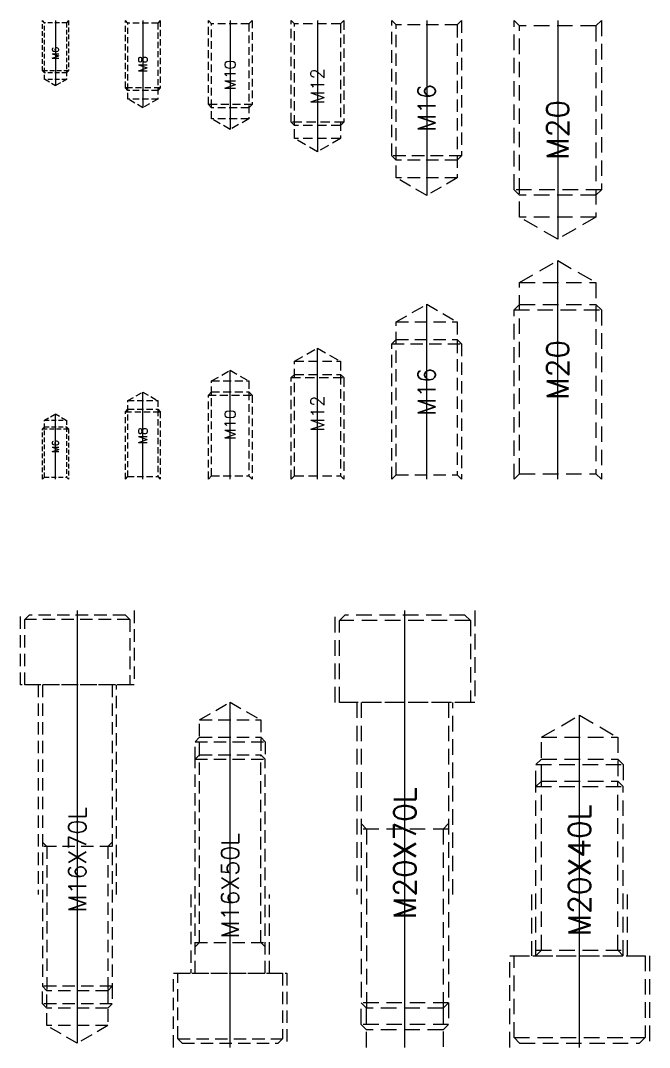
# Model space of a CAD drawing. Header units: millimetres. Extents: x -190 to 12889, y -227 to 3957.
# Drawn here: x 5451.1 to 5595.1, y -227 to 8.1 of the extents above; entities that cross this region are included whole.
import ezdxf
from ezdxf.enums import TextEntityAlignment as Align

# ---------------------------------------------------------------- set-up
doc = ezdxf.new("R2010")
doc.units = ezdxf.units.MM
doc.header["$LTSCALE"] = 0.7
doc.linetypes.add('CENTER', pattern=[50.8, 31.75, -6.35, 6.35, -6.35])
doc.linetypes.add('HIDDEN', pattern=[9.525, 6.35, -3.175])
doc.layers.get('0').update_dxf_attribs({"color": 255})
doc.layers.add('screw', color=33, linetype='Continuous', lineweight=13)
doc.styles.add('TXT', font='txt.shx', dxfattribs={"bigfont": 'gbcbig.shx'})

# ---------------------------------------------------------------- blocks, each defined once
blk = doc.blocks.new('ML16')
at = {"layer": 'screw', "color": 8, "linetype": 'HIDDEN', "ltscale": 0.64}
for p, q in [((-13, -17), (-13, 0)), ((13, 0), (13, -17)), ((-12, -2), (-11, -1)), ((-12, -17), (-12, -2)), ((12, -2), (-12, -2)), ((11, -1), (-11, -1)), ((11, -1), (12, -2)), ((12, -2), (12, -17)), ((13, -17), (-13, -17)), ((12, -17), (-12, -17)), ((-9, -17), (-9, -65)), ((-8, -17), (-8, -86)), ((8, -17), (8, -86)), ((9, -65), (9, -17)), ((8, -54), (-8, -54)), ((-7, -87), (-8, -86)), ((8, -86), (7, -87)), ((7, -87), (-7, -87)), ((-7, -95), (-7, -87)), ((7, -87), (7, -95)), ((0, -99.04), (-7, -95)), ((7, -95), (-7, -95)), ((7, -95), (0, -99.04))]:
    blk.add_line(p, q, dxfattribs=at)
at = {"layer": 'screw', "color": 1, "linetype": 'CENTER', "ltscale": 10.16}
blk.add_line((0, 0), (0, -99.04), dxfattribs=at)
at = {"layer": 'screw', "color": 92, "linetype": 'HIDDEN', "ltscale": 0.64}
for p, q in [((-7, -54), (-8, -53)), ((-7, -54), (-7, -87)), ((8, -53), (7, -54)), ((7, -54), (7, -87)), ((-8, -90), (-8, -86)), ((8, -86), (-8, -86)), ((8, -86), (8, -90)), ((-7, -91), (-8, -90)), ((8, -90), (-8, -90)), ((7, -91), (-7, -91)), ((8, -90), (7, -91))]:
    blk.add_line(p, q, dxfattribs=at)
at = {"layer": 'screw', "color": 6, "linetype": 'HIDDEN', "ltscale": 0.64, "style": 'TXT'}
blk.add_text('M16X70L', height=4, rotation=90, dxfattribs=at).set_placement((0, -57.02), align=Align.MIDDLE)
blk = doc.blocks.new('MLD16')
at = {"layer": 'screw', "color": 8, "linetype": 'HIDDEN', "ltscale": 0.64}
for p, q in [((-7, 74), (0, 78.04)), ((0, 78.04), (7, 74)), ((-7, 66), (-7, 74)), ((-7, 74), (7, 74)), ((7, 74), (7, 66)), ((-8, 65), (-7, 66)), ((-7, 66), (7, 66)), ((7, 66), (8, 65)), ((-8, 16), (-8, 65)), ((8, 16), (8, 65)), ((-9, 34), (-9, 16)), ((9, 16), (9, 34)), ((-8, 23), (8, 23)), ((-13, -1), (-13, 16)), ((-13, 16), (13, 16)), ((-12, 1), (-12, 16)), ((-12, 16), (12, 16)), ((12, 16), (12, 1)), ((13, 16), (13, -1)), ((-11, 0), (-12, 1)), ((-12, 1), (12, 1)), ((-11, 0), (11, 0)), ((12, 1), (11, 0))]:
    blk.add_line(p, q, dxfattribs=at)
at = {"layer": 'screw', "color": 1, "linetype": 'CENTER', "ltscale": 10.16}
blk.add_line((0, -1), (0, 78.04), dxfattribs=at)
at = {"layer": 'screw', "color": 92, "linetype": 'HIDDEN', "ltscale": 0.64}
for p, q in [((-8, 69), (-7, 70)), ((-8, 65), (-8, 69)), ((-8, 69), (8, 69)), ((-7, 70), (7, 70)), ((7, 70), (8, 69)), ((8, 69), (8, 65)), ((-7, 23), (-7, 66)), ((7, 23), (7, 66)), ((-8, 65), (8, 65)), ((-8, 22), (-7, 23)), ((7, 23), (8, 22))]:
    blk.add_line(p, q, dxfattribs=at)
at = {"layer": 'screw', "color": 6, "linetype": 'HIDDEN', "ltscale": 0.64, "style": 'TXT'}
blk.add_text('M16X50L', height=4, rotation=90, dxfattribs=at).set_placement((0, 36.02), align=Align.MIDDLE)
blk = doc.blocks.new('ML20')
at = {"layer": 'screw', "color": 8, "linetype": 'HIDDEN', "ltscale": 0.8}
for p, q in [((-16, -21), (-16, 0)), ((16, 0), (16, -21)), ((-15, -2.25), (-13.75, -1)), ((-15, -21), (-15, -2.25)), ((15, -2.25), (-15, -2.25)), ((13.75, -1), (-13.75, -1)), ((13.75, -1), (15, -2.25)), ((15, -2.25), (15, -21)), ((16, -21), (-16, -21)), ((15, -21), (-15, -21)), ((-11, -21), (-11, -65)), ((-10, -21), (-10, -89.75)), ((10, -21), (10, -89.75)), ((11, -65), (11, -21)), ((10, -50), (-10, -50)), ((-8.75, -91), (-10, -89.75)), ((8.75, -91), (-8.75, -91)), ((-8.75, -100), (-8.75, -91)), ((10, -89.75), (8.75, -91)), ((8.75, -91), (8.75, -100))]:
    blk.add_line(p, q, dxfattribs=at)
at = {"layer": 'screw', "color": 1, "linetype": 'CENTER', "ltscale": 10.16}
blk.add_line((0, -100), (0, 0), dxfattribs=at)
at = {"layer": 'screw', "color": 92, "linetype": 'HIDDEN', "ltscale": 0.8}
for p, q in [((-8.75, -50), (-10, -48.75)), ((10, -48.75), (8.75, -50)), ((-8.75, -50), (-8.75, -91)), ((8.75, -50), (8.75, -91)), ((-10, -94.75), (-10, -89.75)), ((10, -89.75), (-10, -89.75)), ((10, -89.75), (10, -94.75)), ((-8.75, -96), (-10, -94.75)), ((10, -94.75), (-10, -94.75)), ((8.75, -96), (-8.75, -96)), ((10, -94.75), (8.75, -96))]:
    blk.add_line(p, q, dxfattribs=at)
at = {"layer": 'screw', "color": 6, "linetype": 'HIDDEN', "ltscale": 0.8, "style": 'TXT'}
blk.add_text('M20X70L', height=5, rotation=90, dxfattribs=at).set_placement((0, -55.53), align=Align.MIDDLE)
blk = doc.blocks.new('MLD20')
at = {"layer": 'screw', "color": 8, "linetype": 'HIDDEN', "ltscale": 0.8}
for p, q in [((-8.75, 71), (0, 76.05)), ((0, 76.05), (8.75, 71)), ((-8.75, 61), (-8.75, 71)), ((-8.75, 71), (8.75, 71)), ((8.75, 71), (8.75, 61)), ((-10, 59.75), (-8.75, 61)), ((-10, 21), (-10, 59.75)), ((-8.75, 61), (8.75, 61)), ((8.75, 61), (10, 59.75)), ((10, 21), (10, 59.75)), ((-11, 35), (-11, 21)), ((11, 21), (11, 35)), ((-10, 22.25), (10, 22.25)), ((-16, 0), (-16, 21)), ((-16, 21), (16, 21)), ((-15, 2.25), (-15, 21)), ((-15, 21), (15, 21)), ((15, 21), (15, 2.25)), ((16, 21), (16, 0)), ((-13.75, 1), (-15, 2.25)), ((-15, 2.25), (15, 2.25)), ((-13.75, 1), (13.75, 1)), ((15, 2.25), (13.75, 1))]:
    blk.add_line(p, q, dxfattribs=at)
at = {"layer": 'screw', "color": 1, "linetype": 'CENTER', "ltscale": 12.7}
blk.add_line((0, 0), (0, 76.05), dxfattribs=at)
at = {"layer": 'screw', "color": 92, "linetype": 'HIDDEN', "ltscale": 0.8}
for p, q in [((-10, 64.75), (-8.75, 66)), ((-8.75, 66), (8.75, 66)), ((8.75, 66), (10, 64.75)), ((-10, 59.75), (-10, 64.75)), ((-10, 64.75), (10, 64.75)), ((10, 64.75), (10, 59.75)), ((-10, 59.75), (10, 59.75)), ((-8.75, 22.25), (-8.75, 61)), ((8.75, 22.25), (8.75, 61)), ((-10, 21), (-8.75, 22.25)), ((8.75, 22.25), (10, 21))]:
    blk.add_line(p, q, dxfattribs=at)
at = {"layer": 'screw', "color": 6, "linetype": 'HIDDEN', "ltscale": 0.8, "style": 'TXT'}
blk.add_text('M20X40L', height=5, rotation=90, dxfattribs=at).set_placement((0, 40.53), align=Align.MIDDLE)
blk = doc.blocks.new('MA6')
at = {"layer": 'screw', "color": 92, "linetype": 'HIDDEN', "ltscale": 0.24}
for p, q in [((-3, -11.5), (-3, 0)), ((3, 0), (3, -11.5)), ((-2.5, -12), (-3, -11.5)), ((3, -11.5), (-3, -11.5)), ((3, -11.5), (2.5, -12)), ((2.5, -12), (-2.5, -12))]:
    blk.add_line(p, q, dxfattribs=at)
at = {"layer": 'screw', "color": 8, "linetype": 'HIDDEN', "ltscale": 0.24}
for p, q in [((-2.5, -0.5), (-3, 0)), ((3, 0), (2.5, -0.5)), ((2.5, -0.5), (-2.5, -0.5)), ((-2.5, -13.5), (-2.5, -0.5)), ((2.5, -0.5), (2.5, -13.5)), ((0, -14.94), (-2.5, -13.5)), ((2.5, -13.5), (-2.5, -13.5)), ((2.5, -13.5), (0, -14.94))]:
    blk.add_line(p, q, dxfattribs=at)
at = {"layer": 'screw', "color": 1, "linetype": 'CENTER', "ltscale": 3.81}
blk.add_line((0, 0), (0, -14.94), dxfattribs=at)
at = {"layer": 'screw', "color": 6, "linetype": 'HIDDEN', "ltscale": 0.24, "style": 'TXT'}
blk.add_text('M6', height=1.5, rotation=90, dxfattribs=at).set_placement((0, -7.47), align=Align.MIDDLE)
blk = doc.blocks.new('MA8')
at = {"layer": 'screw', "color": 92, "linetype": 'HIDDEN', "ltscale": 0.32}
for p, q in [((-4, -15.4), (-4, 0)), ((4, 0), (4, -15.4)), ((-3.4, -16), (-4, -15.4)), ((4, -15.4), (-4, -15.4)), ((3.4, -16), (-3.4, -16)), ((4, -15.4), (3.4, -16))]:
    blk.add_line(p, q, dxfattribs=at)
at = {"layer": 'screw', "color": 8, "linetype": 'HIDDEN', "ltscale": 0.32}
for p, q in [((-3.4, -0.6), (-4, 0)), ((4, 0), (3.4, -0.6)), ((3.4, -0.6), (-3.4, -0.6)), ((-3.4, -18), (-3.4, -0.6)), ((3.4, -0.6), (3.4, -18)), ((0, -19.96), (-3.4, -18)), ((3.4, -18), (-3.4, -18)), ((3.4, -18), (0, -19.96))]:
    blk.add_line(p, q, dxfattribs=at)
at = {"layer": 'screw', "color": 1, "linetype": 'CENTER', "ltscale": 5.08}
blk.add_line((0, 0), (0, -19.96), dxfattribs=at)
at = {"layer": 'screw', "color": 6, "linetype": 'HIDDEN', "ltscale": 0.32, "style": 'TXT'}
blk.add_text('M8', height=2, rotation=90, dxfattribs=at).set_placement((0, -9.98), align=Align.MIDDLE)
blk = doc.blocks.new('MA10')
at = {"layer": 'screw', "color": 92, "linetype": 'HIDDEN', "ltscale": 0.4}
for p, q in [((-5, -19.25), (-5, 0)), ((5, 0), (5, -19.25)), ((-4.25, -20), (-5, -19.25)), ((5, -19.25), (-5, -19.25)), ((4.25, -20), (-4.25, -20)), ((5, -19.25), (4.25, -20))]:
    blk.add_line(p, q, dxfattribs=at)
at = {"layer": 'screw', "color": 8, "linetype": 'HIDDEN', "ltscale": 0.4}
for p, q in [((-4.25, -0.75), (-5, 0)), ((5, 0), (4.25, -0.75)), ((4.25, -0.75), (-4.25, -0.75)), ((-4.25, -22.5), (-4.25, -0.75)), ((4.25, -0.75), (4.25, -22.5)), ((0, -24.95), (-4.25, -22.5)), ((4.25, -22.5), (-4.25, -22.5)), ((4.25, -22.5), (0, -24.95))]:
    blk.add_line(p, q, dxfattribs=at)
at = {"layer": 'screw', "color": 1, "linetype": 'CENTER', "ltscale": 6.35}
blk.add_line((0, 0), (0, -24.95), dxfattribs=at)
at = {"layer": 'screw', "color": 6, "linetype": 'HIDDEN', "ltscale": 0.4, "style": 'TXT'}
blk.add_text('M10', height=2.5, rotation=90, dxfattribs=at).set_placement((0, -12.48), align=Align.MIDDLE)
blk = doc.blocks.new('MA12')
at = {"layer": 'screw', "color": 92, "linetype": 'HIDDEN', "ltscale": 0.48}
for p, q in [((-6, -23.25), (-6, 0)), ((6, 0), (6, -23.25)), ((-5.25, -24), (-6, -23.25)), ((6, -23.25), (-6, -23.25)), ((6, -23.25), (5.25, -24)), ((5.25, -24), (-5.25, -24))]:
    blk.add_line(p, q, dxfattribs=at)
at = {"layer": 'screw', "color": 8, "linetype": 'HIDDEN', "ltscale": 0.48}
for p, q in [((-5.25, -0.75), (-6, 0)), ((6, 0), (5.25, -0.75)), ((5.25, -0.75), (-5.25, -0.75)), ((-5.25, -27), (-5.25, -0.75)), ((5.25, -0.75), (5.25, -27)), ((0, -30.03), (-5.25, -27)), ((5.25, -27), (-5.25, -27)), ((5.25, -27), (0, -30.03))]:
    blk.add_line(p, q, dxfattribs=at)
at = {"layer": 'screw', "color": 1, "linetype": 'CENTER', "ltscale": 7.62}
blk.add_line((0, 0), (0, -30.03), dxfattribs=at)
at = {"layer": 'screw', "color": 6, "linetype": 'HIDDEN', "ltscale": 0.48, "style": 'TXT'}
blk.add_text('M12', height=3, rotation=90, dxfattribs=at).set_placement((0, -15.02), align=Align.MIDDLE)
blk = doc.blocks.new('MA16')
at = {"layer": 'screw', "color": 92, "linetype": 'HIDDEN', "ltscale": 0.64}
for p, q in [((-8, -31), (-8, 0)), ((8, 0), (8, -31)), ((-7, -32), (-8, -31)), ((8, -31), (-8, -31)), ((7, -32), (-7, -32)), ((8, -31), (7, -32))]:
    blk.add_line(p, q, dxfattribs=at)
at = {"layer": 'screw', "color": 8, "linetype": 'HIDDEN', "ltscale": 0.64}
for p, q in [((-7, -1), (-8, 0)), ((8, 0), (7, -1)), ((7, -1), (-7, -1)), ((-7, -36), (-7, -1)), ((7, -1), (7, -36)), ((0, -40.04), (-7, -36)), ((7, -36), (-7, -36)), ((7, -36), (0, -40.04))]:
    blk.add_line(p, q, dxfattribs=at)
at = {"layer": 'screw', "color": 1, "linetype": 'CENTER', "ltscale": 10.16}
blk.add_line((0, 0), (0, -40.04), dxfattribs=at)
at = {"layer": 'screw', "color": 6, "linetype": 'HIDDEN', "ltscale": 0.64, "style": 'TXT'}
blk.add_text('M16', height=4, rotation=90, dxfattribs=at).set_placement((0, -20.02), align=Align.MIDDLE)
blk = doc.blocks.new('MA20')
at = {"layer": 'screw', "color": 92, "linetype": 'HIDDEN', "ltscale": 0.8}
for p, q in [((-10, -38.75), (-10, 0)), ((10, 0), (10, -38.75)), ((-8.75, -40), (-10, -38.75)), ((10, -38.75), (-10, -38.75)), ((10, -38.75), (8.75, -40)), ((8.75, -40), (-8.75, -40))]:
    blk.add_line(p, q, dxfattribs=at)
at = {"layer": 'screw', "color": 8, "linetype": 'HIDDEN', "ltscale": 0.8}
for p, q in [((-8.75, -1.25), (-10, 0)), ((10, 0), (8.75, -1.25)), ((8.75, -1.25), (-8.75, -1.25)), ((-8.75, -45), (-8.75, -1.25)), ((8.75, -1.25), (8.75, -45)), ((0, -50.05), (-8.75, -45)), ((8.75, -45), (-8.75, -45)), ((8.75, -45), (0, -50.05))]:
    blk.add_line(p, q, dxfattribs=at)
at = {"layer": 'screw', "color": 1, "linetype": 'CENTER', "ltscale": 12.7}
blk.add_line((0, 0), (0, -50.05), dxfattribs=at)
at = {"layer": 'screw', "color": 6, "linetype": 'HIDDEN', "ltscale": 0.8, "style": 'TXT'}
blk.add_text('M20', height=5, rotation=90, dxfattribs=at).set_placement((0, -25.03), align=Align.MIDDLE)
blk = doc.blocks.new('MAD20')
at = {"layer": 'screw', "color": 8, "linetype": 'HIDDEN', "ltscale": 0.8}
for p, q in [((-8.75, 45), (0, 50.05)), ((0, 50.05), (8.75, 45)), ((-8.75, 1.25), (-8.75, 45)), ((-8.75, 45), (8.75, 45)), ((8.75, 45), (8.75, 1.25)), ((-10, 0), (-8.75, 1.25)), ((-8.75, 1.25), (8.75, 1.25)), ((8.75, 1.25), (10, 0))]:
    blk.add_line(p, q, dxfattribs=at)
at = {"layer": 'screw', "color": 1, "linetype": 'CENTER', "ltscale": 12.7}
blk.add_line((0, 0), (0, 50.05), dxfattribs=at)
at = {"layer": 'screw', "color": 92, "linetype": 'HIDDEN', "ltscale": 0.8}
for p, q in [((-10, 38.75), (-8.75, 40)), ((-8.75, 40), (8.75, 40)), ((8.75, 40), (10, 38.75)), ((-10, 0), (-10, 38.75)), ((-10, 38.75), (10, 38.75)), ((10, 38.75), (10, 0))]:
    blk.add_line(p, q, dxfattribs=at)
at = {"layer": 'screw', "color": 6, "linetype": 'HIDDEN', "ltscale": 0.8, "style": 'TXT'}
blk.add_text('M20', height=5, rotation=90, dxfattribs=at).set_placement((0, 25.03), align=Align.MIDDLE)
blk = doc.blocks.new('MAD16')
at = {"layer": 'screw', "color": 8, "linetype": 'HIDDEN', "ltscale": 0.64}
for p, q in [((-7, 36), (0, 40.04)), ((0, 40.04), (7, 36)), ((-7, 1), (-7, 36)), ((-7, 36), (7, 36)), ((7, 36), (7, 1)), ((-8, 0), (-7, 1)), ((-7, 1), (7, 1)), ((7, 1), (8, 0))]:
    blk.add_line(p, q, dxfattribs=at)
at = {"layer": 'screw', "color": 1, "linetype": 'CENTER', "ltscale": 10.16}
blk.add_line((0, 0), (0, 40.04), dxfattribs=at)
at = {"layer": 'screw', "color": 92, "linetype": 'HIDDEN', "ltscale": 0.64}
for p, q in [((-8, 31), (-7, 32)), ((-8, 0), (-8, 31)), ((-8, 31), (8, 31)), ((-7, 32), (7, 32)), ((7, 32), (8, 31)), ((8, 31), (8, 0))]:
    blk.add_line(p, q, dxfattribs=at)
at = {"layer": 'screw', "color": 6, "linetype": 'HIDDEN', "ltscale": 0.64, "style": 'TXT'}
blk.add_text('M16', height=4, rotation=90, dxfattribs=at).set_placement((0, 20.02), align=Align.MIDDLE)
blk = doc.blocks.new('MAD12')
at = {"layer": 'screw', "color": 8, "linetype": 'HIDDEN', "ltscale": 0.48}
for p, q in [((-5.25, 27), (0, 30.03)), ((0, 30.03), (5.25, 27)), ((-5.25, 0.75), (-5.25, 27)), ((-5.25, 27), (5.25, 27)), ((5.25, 27), (5.25, 0.75)), ((-6, 0), (-5.25, 0.75)), ((-5.25, 0.75), (5.25, 0.75)), ((5.25, 0.75), (6, 0))]:
    blk.add_line(p, q, dxfattribs=at)
at = {"layer": 'screw', "color": 1, "linetype": 'CENTER', "ltscale": 7.62}
blk.add_line((0, 0), (0, 30.03), dxfattribs=at)
at = {"layer": 'screw', "color": 92, "linetype": 'HIDDEN', "ltscale": 0.48}
for p, q in [((-6, 23.25), (-5.25, 24)), ((-5.25, 24), (5.25, 24)), ((5.25, 24), (6, 23.25)), ((-6, 0), (-6, 23.25)), ((-6, 23.25), (6, 23.25)), ((6, 23.25), (6, 0))]:
    blk.add_line(p, q, dxfattribs=at)
at = {"layer": 'screw', "color": 6, "linetype": 'HIDDEN', "ltscale": 0.48, "style": 'TXT'}
blk.add_text('M12', height=3, rotation=90, dxfattribs=at).set_placement((0, 15.02), align=Align.MIDDLE)
blk = doc.blocks.new('MAD10')
at = {"layer": 'screw', "color": 8, "linetype": 'HIDDEN', "ltscale": 0.4}
for p, q in [((-4.25, 22.5), (0, 24.95)), ((0, 24.95), (4.25, 22.5)), ((-4.25, 0.75), (-4.25, 22.5)), ((-4.25, 22.5), (4.25, 22.5)), ((4.25, 22.5), (4.25, 0.75)), ((-5, 0), (-4.25, 0.75)), ((-4.25, 0.75), (4.25, 0.75)), ((4.25, 0.75), (5, 0))]:
    blk.add_line(p, q, dxfattribs=at)
at = {"layer": 'screw', "color": 1, "linetype": 'CENTER', "ltscale": 6.35}
blk.add_line((0, 0), (0, 24.95), dxfattribs=at)
at = {"layer": 'screw', "color": 92, "linetype": 'HIDDEN', "ltscale": 0.4}
for p, q in [((-5, 19.25), (-4.25, 20)), ((-5, 0), (-5, 19.25)), ((-5, 19.25), (5, 19.25)), ((-4.25, 20), (4.25, 20)), ((4.25, 20), (5, 19.25)), ((5, 19.25), (5, 0))]:
    blk.add_line(p, q, dxfattribs=at)
at = {"layer": 'screw', "color": 6, "linetype": 'HIDDEN', "ltscale": 0.4, "style": 'TXT'}
blk.add_text('M10', height=2.5, rotation=90, dxfattribs=at).set_placement((0, 12.48), align=Align.MIDDLE)
blk = doc.blocks.new('MAD8')
at = {"layer": 'screw', "color": 8, "linetype": 'HIDDEN', "ltscale": 0.32}
for p, q in [((-3.4, 18), (0, 19.96)), ((0, 19.96), (3.4, 18)), ((-3.4, 0.6), (-3.4, 18)), ((-3.4, 18), (3.4, 18)), ((3.4, 18), (3.4, 0.6)), ((-4, 0), (-3.4, 0.6)), ((-3.4, 0.6), (3.4, 0.6)), ((3.4, 0.6), (4, 0))]:
    blk.add_line(p, q, dxfattribs=at)
at = {"layer": 'screw', "color": 1, "linetype": 'CENTER', "ltscale": 5.08}
blk.add_line((0, 0), (0, 19.96), dxfattribs=at)
at = {"layer": 'screw', "color": 92, "linetype": 'HIDDEN', "ltscale": 0.32}
for p, q in [((-4, 15.4), (-3.4, 16)), ((-4, 0), (-4, 15.4)), ((-4, 15.4), (4, 15.4)), ((-3.4, 16), (3.4, 16)), ((3.4, 16), (4, 15.4)), ((4, 15.4), (4, 0))]:
    blk.add_line(p, q, dxfattribs=at)
at = {"layer": 'screw', "color": 6, "linetype": 'HIDDEN', "ltscale": 0.32, "style": 'TXT'}
blk.add_text('M8', height=2, rotation=90, dxfattribs=at).set_placement((0, 9.98), align=Align.MIDDLE)
blk = doc.blocks.new('MAD6')
at = {"layer": 'screw', "color": 8, "linetype": 'HIDDEN', "ltscale": 0.24}
for p, q in [((-2.5, 13.5), (0, 14.94)), ((0, 14.94), (2.5, 13.5)), ((-2.5, 0.5), (-2.5, 13.5)), ((-2.5, 13.5), (2.5, 13.5)), ((2.5, 13.5), (2.5, 0.5)), ((-3, 0), (-2.5, 0.5)), ((-2.5, 0.5), (2.5, 0.5)), ((2.5, 0.5), (3, 0))]:
    blk.add_line(p, q, dxfattribs=at)
at = {"layer": 'screw', "color": 1, "linetype": 'CENTER', "ltscale": 3.81}
blk.add_line((0, 0), (0, 14.94), dxfattribs=at)
at = {"layer": 'screw', "color": 92, "linetype": 'HIDDEN', "ltscale": 0.24}
for p, q in [((-3, 11.5), (-2.5, 12)), ((-2.5, 12), (2.5, 12)), ((2.5, 12), (3, 11.5)), ((-3, 0), (-3, 11.5)), ((-3, 11.5), (3, 11.5)), ((3, 11.5), (3, 0))]:
    blk.add_line(p, q, dxfattribs=at)
at = {"layer": 'screw', "color": 6, "linetype": 'HIDDEN', "ltscale": 0.24, "style": 'TXT'}
blk.add_text('M6', height=1.5, rotation=90, dxfattribs=at).set_placement((0, 7.47), align=Align.MIDDLE)

msp = doc.modelspace()

# ---------------------------------------------------------------- block references
for name, p in [('MA6', (5459.1339, 8.0591, 0.0002)), ('MA8', (5479.1339, 8.0591, 0.0002)), ('MA10', (5499.1339, 8.0591, 0.0002)), ('MA12', (5519.1339, 8.0591, 0.0002)), ('MA16', (5544.1339, 8.0591, 0.0002)), ('MA20', (5574.1339, 8.0591, 0.0002)), ('MAD20', (5574.1339, -96.9409, 0.0002)), ('MAD16', (5544.1339, -96.9409, 0.0002)), ('MAD12', (5519.1339, -96.9409, 0.0002)), ('MAD10', (5499.1339, -96.9409, 0.0002)), ('MAD8', (5479.1339, -96.9409, 0.0002)), ('MAD6', (5459.1339, -96.9409, 0.0002)), ('ML16', (5464.1339, -127.0308, 0.0002)), ('ML20', (5539.1339, -127.0308, 0.0002)), ('MLD16', (5499.1339, -226.0308, 0.0002)), ('MLD20', (5579.1339, -227.0308, 0.0002))]:
    msp.add_blockref(name, p)

doc.saveas('drawing.dxf')
